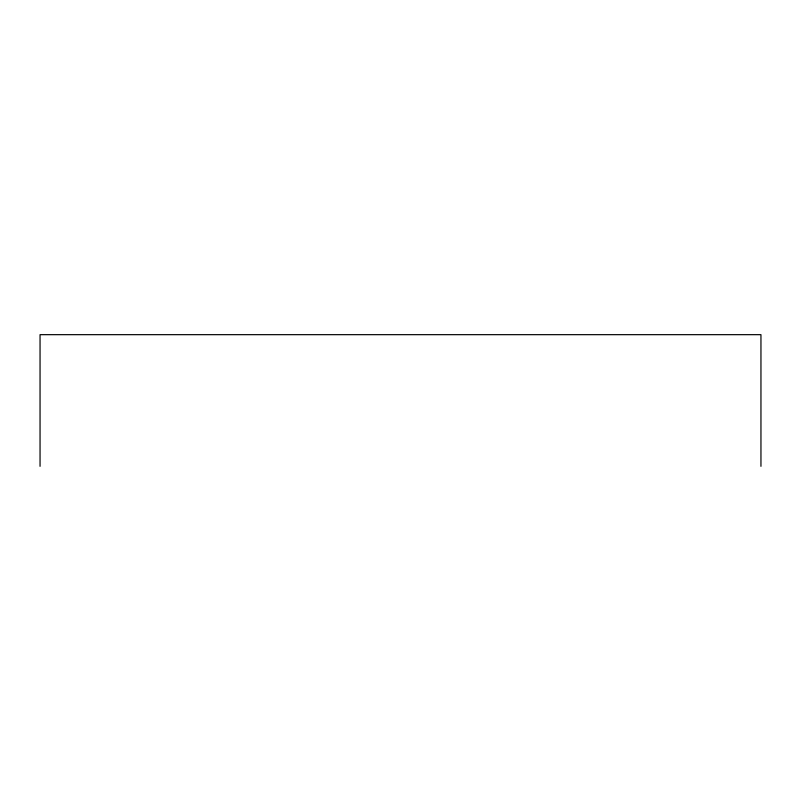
<?xml version="1.0" encoding="UTF-8"?>
<svg xmlns="http://www.w3.org/2000/svg" width="801" height="801" viewBox="0 0 801 801"><rect width="100%" height="100%" fill="white"/><g stroke="black" fill="none" stroke-linecap="round" stroke-linejoin="round"><path stroke-width="1.2" d="M760.95 466.332L760.95 334.668L40.05 334.668L40.05 466.332"/></g></svg>
